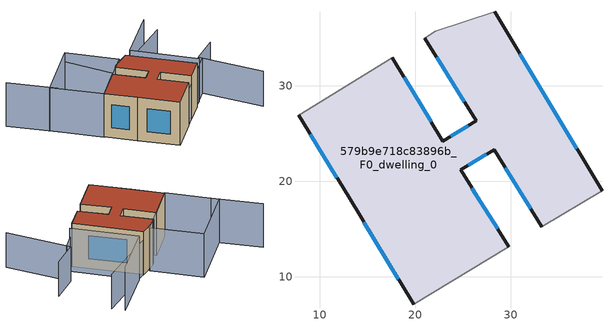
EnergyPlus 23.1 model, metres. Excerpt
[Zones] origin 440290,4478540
579b9e718c83896b_F0_dwelling_0
 floor ground (EU_floor_Construction): 28.32,37.74 39.55,19.03 33.25,15.23 28.25,23.33 24.76,21.2 29.79,13.14 19.84,7.16 13.04,18.37 7.79,26.95 17.59,32.92 22.9,24.22 26.4,26.32 21.02,35 22.1,35.71 z0
 wall outside (EU_wall_Construction): 39.55,19.03 28.32,37.74 / 29.79,13.14 24.76,21.2 28.25,23.33 33.25,15.23 / 7.79,26.95 13.04,18.37 19.84,7.16 / 21.02,35 26.4,26.32 22.9,24.22 17.59,32.92 z0:15
 wall adiabatic (EU_wall_Construction): 28.32,37.74 22.1,35.71 21.02,35 / 33.25,15.23 39.55,19.03 / 19.84,7.16 29.79,13.14 / 17.59,32.92 7.79,26.95 z0:15
 window (EU_Window_Construction): 36.92,23.41 30.95,33.36 / 29.42,21.44 32.08,17.13 / 25.58,21.7 27.44,22.83 / 28.61,15.03 25.94,19.31 / 14.63,15.75 18.25,9.78 / 9.02,24.94 11.81,20.38 / 21.66,26.26 18.84,30.88 / 25.58,25.83 23.72,24.71 / 22.28,32.97 25.14,28.36 z3.51:11.49
 roof outside (EU_roof_Construction): 33.25,15.23 39.55,19.03 28.32,37.74 22.1,35.71 21.02,35 26.4,26.32 22.9,24.22 17.59,32.92 7.79,26.95 13.04,18.37 19.84,7.16 29.79,13.14 24.76,21.2 28.25,23.33 z15
shading: 19.84,7.16 46.26,23.25 / 53.29,5.06 45.79,24.57 / 45.79,24.57 54.67,27.98 / 48.93,44.45 22.16,35.52 / 22.16,35.52 16.79,51.62 z0:12; 41.88,20.41 31.12,38.65 / 31.12,38.65 46.87,47.94 / 0.45,39 -7.82,52.35 / -0.8,41.02 16.81,51.64 / 16.81,51.64 25.32,37.53 / 25.32,37.53 7.71,26.9 / 7.71,26.9 -0.8,41.02 z0:15
[Building]
EU S2 Campaign: North Axis=0; Terrain=City; Solar Distribution=FullExterior
[Site:Location]
Madrid: Latitude=40.5; Longitude=-3.5; Time Zone=1; Elevation=609
[SizingPeriod:WeatherFileDays]
AnnualSizingPeriod: Begin Month=1; Begin Day of Month=1; End Month=12; End Day of Month=31; Day of Week for Start Day=Monday; Use Weather File Daylight Saving Period=No; Use Weather File Rain and Snow Indicators=No
[MATERIAL]
EU_InternalMass_Material: Roughness=MediumRough; Thickness=0.1; Conductivity=1; Density=1800; Specific Heat=900; Thermal Absorptance=0.9; Solar Absorptance=0.7; Visible Absorptance=0.7
[MATERIAL:NOMASS] Roughness=MediumRough; Thermal Absorptance=0.9; Solar Absorptance=0.7; Visible Absorptance=0.7
Name | Thermal Resistance
EU_wall_NoMass | 0.419739
EU_roof_NoMass | 0.352165
EU_floor_NoMass | 0.608284
[WINDOWMATERIAL:SIMPLEGLAZINGSYSTEM]
EU_Window_SimpleGlazing: UFactor=4.8352; Solar Heat Gain Coefficient=0.85; Visible Transmittance=0.85
[CONSTRUCTION]
EU_wall_Construction: EU_wall_NoMass
EU_roof_Construction: EU_roof_NoMass
EU_floor_Construction: EU_floor_NoMass
EU_InternalMass_Construction: EU_InternalMass_Material
EU_Window_Construction: EU_Window_SimpleGlazing
[ZONE]
579b9e718c83896b_F0_dwelling_0: Type=1; Multiplier=1; Ceiling Height=autocalculate; Volume=6772.99; Floor Area=autocalculate; Part of Total Floor Area=Yes
[INTERNALMASS]
579b9e718c83896b_F0_dwelling_0_EU_InternalMass: Construction=EU_InternalMass_Construction; Zone or ZoneList=579b9e718c83896b_F0_dwelling_0; Surface Area=451.533
[OTHEREQUIPMENT]
EU_Step8_InternalGain_579b9e718c83896b_F0_dwelling_0_f000: Fuel Type=Electricity; Zone or ZoneList or Space or SpaceList=579b9e718c83896b_F0_dwelling_0; Schedule=EU_Step8_GainSchedule_579b9e718c83896b_F0_dwelling_0_f000; Design Level Calculation Method=Watts/Area; Power per Zone Floor Area=1; Fraction Latent=0; Fraction Radiant=0; Fraction Lost=0; Carbon Dioxide Generation Rate=0; EndUse Subcategory=EU_Step8_InternalGains
[ZONEVENTILATION:DESIGNFLOWRATE]
EU_ConstantAir_579b9e718c83896b_F0_dwelling_0: Zone or ZoneList or Space or SpaceList=579b9e718c83896b_F0_dwelling_0; Schedule=EU_AlwaysOn; Design Flow Rate Calculation Method=AirChanges/Hour; Air Changes per Hour=0.703302; Ventilation Type=Natural; Fan Pressure Rise=0; Fan Total Efficiency=1; Constant Term Coefficient=1; Temperature Term Coefficient=0; Velocity Term Coefficient=0; Velocity Squared Term Coefficient=0; Minimum Indoor Temperature=-100; Maximum Indoor Temperature=100; Delta Temperature=-100; Minimum Outdoor Temperature=-100; Maximum Outdoor Temperature=100; Maximum Wind Speed=40
[HVACTEMPLATE:THERMOSTAT]
EU_HeatOnly_579b9e718c83896b_F0_dwelling_0: Constant Heating Setpoint=20; Constant Cooling Setpoint=50
[HVACTEMPLATE:ZONE:IDEALLOADSAIRSYSTEM]
579b9e718c83896b_F0_dwelling_0: Template Thermostat=EU_HeatOnly_579b9e718c83896b_F0_dwelling_0; System Availability Schedule=EU_AlwaysOn; Maximum Heating Supply Air Temperature=50; Minimum Cooling Supply Air Temperature=13; Maximum Heating Supply Air Humidity Ratio=0.0156; Minimum Cooling Supply Air Humidity Ratio=0.0077; Heating Limit=NoLimit; Cooling Limit=NoLimit; Heating Availability Schedule=EU_AlwaysOn; Cooling Availability Schedule=EU_CoolingOff; Dehumidification Control Type=ConstantSensibleHeatRatio; Cooling Sensible Heat Ratio=0.7; Dehumidification Setpoint=60; Humidification Control Type=None; Humidification Setpoint=30; Outdoor Air Method=None; Outdoor Air Flow Rate per Person=0.00944; Outdoor Air Flow Rate per Zone Floor Area=0; Outdoor Air Flow Rate per Zone=0; Demand Controlled Ventilation Type=None; Outdoor Air Economizer Type=NoEconomizer; Heat Recovery Type=None; Sensible Heat Recovery Effectiveness=0.7; Latent Heat Recovery Effectiveness=0.65
[SIZING:ZONE]
579b9e718c83896b_F0_dwelling_0: Zone Cooling Design Supply Air Temperature Input Method=SupplyAirTemperature; Zone Cooling Design Supply Air Temperature=13; Zone Heating Design Supply Air Temperature Input Method=SupplyAirTemperature; Zone Heating Design Supply Air Temperature=50; Zone Cooling Design Supply Air Humidity Ratio=0.008; Zone Heating Design Supply Air Humidity Ratio=0.008; Cooling Design Air Flow Method=DesignDay; Cooling Design Air Flow Rate=0; Cooling Minimum Air Flow per Zone Floor Area=0.000762; Cooling Minimum Air Flow=0; Cooling Minimum Air Flow Fraction=0.2; Heating Design Air Flow Method=DesignDay; Heating Design Air Flow Rate=0; Heating Maximum Air Flow per Zone Floor Area=0.002032; Heating Maximum Air Flow=0.141576; Heating Maximum Air Flow Fraction=0.3; Account for Dedicated Outdoor Air System=No; Dedicated Outdoor Air System Control Strategy=NeutralSupplyAir; Dedicated Outdoor Air Low Setpoint Temperature for Design=autosize; Dedicated Outdoor Air High Setpoint Temperature for Design=autosize; Zone Load Sizing Method=Sensible Load Only No Latent Load; Zone Latent Cooling Design Supply Air Humidity Ratio Input Method=HumidityRatioDifference; Zone Cooling Design Supply Air Humidity Ratio Difference=0.005; Zone Latent Heating Design Supply Air Humidity Ratio Input Method=HumidityRatioDifference; Zone Humidification Design Supply Air Humidity Ratio Difference=0.005
[SCHEDULE:CONSTANT]
Name | Hourly Value
EU_AlwaysOn | 1
EU_CoolingOff | 0
[SCHEDULE:FILE]
EU_Step8_GainSchedule_579b9e718c83896b_F0_dwelling_0_f000: File=../../schedules/579b9e718c83896b/579b9e718c83896b_F0_dwelling_0_f000_gain.csv; Column Number=1; Rows to Skip at Top=0; Number of Hours of Data=8760; Column Separator=Comma; Interpolate to Timestep=No; Minutes per Item=60; Adjust Schedule for Daylight Savings=Yes
